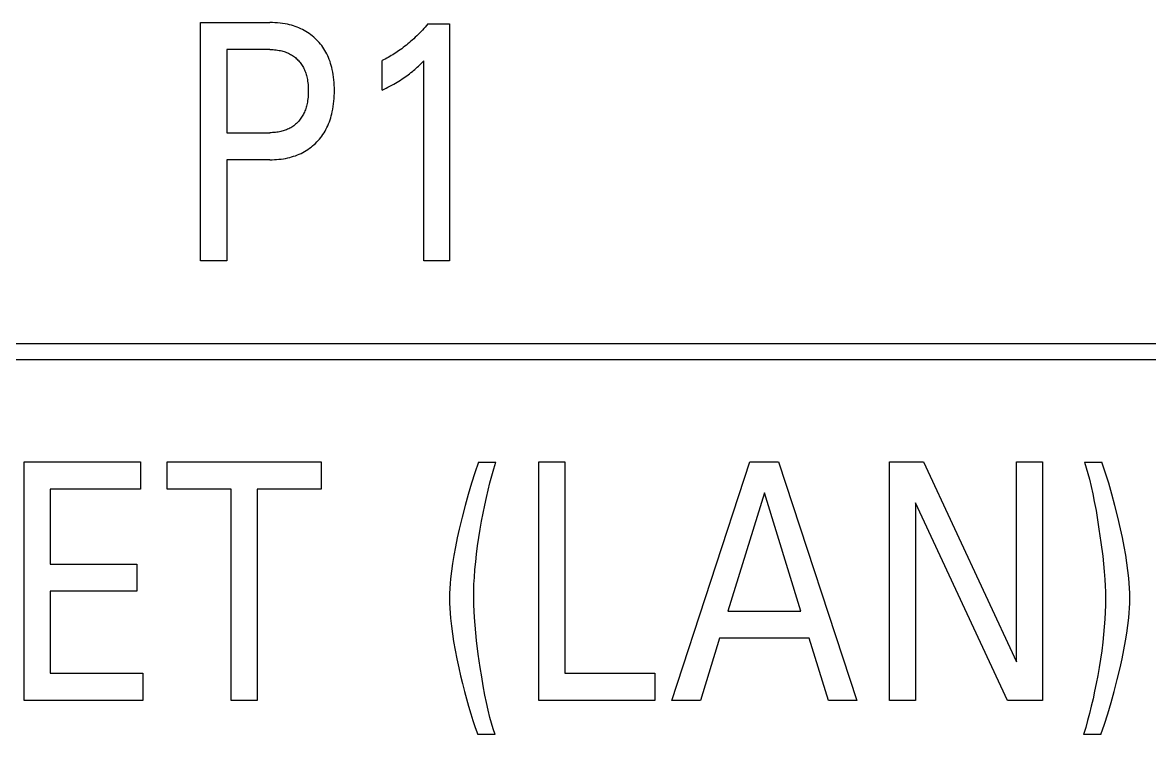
# Model space of a CAD drawing. Extents: x 867151 to 1787449, y -2071112 to -1028603.
# Drawn here: x 871117.75 to 871125.31, y -1032694.71 to -1032689.93 of the extents above; entities that cross this region are included whole.
import ezdxf

# ---------------------------------------------------------------- set-up
doc = ezdxf.new("R2010")
doc.units = 0
doc.header["$LTSCALE"] = 4
doc.header["$MEASUREMENT"] = 0
doc.layers.get('0').update_dxf_attribs({"linetype": 'CONTINUOUS'})
doc.layers.add('20000_FRONT_O', color=7, linetype='CONTINUOUS')

# ---------------------------------------------------------------- blocks, each defined once
blk = doc.blocks.new('CPU')
at = {"layer": '20000_FRONT_O', "color": 7, "linetype": 'Continuous'}
for p, q in [((82742.4536, 11009.0925), (82742.4536, 11010.6925)), ((82742.4536, 11010.6925), (82742.919, 11010.6925)), ((82743.9786, 11010.6834), (82744.1237, 11010.6834)), ((82744.1237, 11010.6834), (82744.1237, 11009.0925)), ((82742.6287, 11010.5111), (82742.6287, 11009.9532)), ((82742.919, 11010.5111), (82742.6287, 11010.5111)), ((82743.672, 11010.2378), (82743.672, 11010.4374)), ((82743.9523, 11009.0925), (82743.9523, 11010.4362)), ((82742.6287, 11009.9532), (82742.919, 11009.9532)), ((82742.6287, 11009.7717), (82742.6287, 11009.0925)), ((82742.919, 11009.7717), (82742.6287, 11009.7717)), ((82742.6287, 11009.0925), (82742.4536, 11009.0925)), ((82744.1237, 11009.0925), (82743.9523, 11009.0925)), ((82729.988, 11008.5375), (82753.448, 11008.5375)), ((82753.338, 11008.4275), (82730.098, 11008.4275)), ((82741.2689, 11006.1425), (82741.2689, 11007.7425)), ((82741.2689, 11007.7425), (82742.0491, 11007.7425)), ((82742.0491, 11007.7425), (82742.0491, 11007.5611)), ((82742.2296, 11007.5611), (82742.2296, 11007.7425)), ((82742.2296, 11007.7425), (82743.2628, 11007.7425)), ((82743.2628, 11007.7425), (82743.2628, 11007.5611)), ((82744.3197, 11007.7414), (82744.4358, 11007.7414)), ((82744.7252, 11006.1425), (82744.7252, 11007.7425)), ((82744.7252, 11007.7425), (82744.9003, 11007.7425)), ((82744.9003, 11007.7425), (82744.9003, 11006.3239)), ((82745.6169, 11006.1425), (82746.1422, 11007.7425)), ((82746.1422, 11007.7425), (82746.3345, 11007.7425)), ((82746.3345, 11007.7425), (82746.8597, 11006.1425)), ((82747.0802, 11006.1425), (82747.0802, 11007.7425)), ((82747.0802, 11007.7425), (82747.3078, 11007.7425)), ((82747.3078, 11007.7425), (82747.9329, 11006.4011)), ((82747.9329, 11006.4011), (82747.9329, 11007.7425)), ((82747.9329, 11007.7425), (82748.1071, 11007.7425)), ((82748.1071, 11007.7425), (82748.1071, 11006.1425)), ((82748.3883, 11007.7414), (82748.5044, 11007.7414)), ((82741.444, 11007.5611), (82741.444, 11007.0565)), ((82742.0491, 11007.5611), (82741.444, 11007.5611)), ((82742.6587, 11007.5611), (82742.2296, 11007.5611)), ((82742.6587, 11006.1425), (82742.6587, 11007.5611)), ((82742.8337, 11007.5611), (82742.8337, 11006.1425)), ((82743.2628, 11007.5611), (82742.8337, 11007.5611)), ((82746.2392, 11007.5361), (82745.9943, 11006.7412)), ((82746.4851, 11006.7412), (82746.2392, 11007.5361)), ((82747.2543, 11007.4692), (82747.2543, 11006.1425)), ((82747.8721, 11006.1425), (82747.2543, 11007.4692)), ((82741.444, 11007.0565), (82742.0255, 11007.0565)), ((82742.0255, 11007.0565), (82742.0255, 11006.875)), ((82741.444, 11006.875), (82741.444, 11006.3239)), ((82742.0255, 11006.875), (82741.444, 11006.875)), ((82745.9943, 11006.7412), (82746.4851, 11006.7412)), ((82745.938, 11006.5598), (82745.811, 11006.1425)), ((82746.5404, 11006.5598), (82745.938, 11006.5598)), ((82746.6692, 11006.1425), (82746.5404, 11006.5598)), ((82741.444, 11006.3239), (82742.0654, 11006.3239)), ((82742.0654, 11006.3239), (82742.0654, 11006.1425)), ((82744.9003, 11006.3239), (82745.5044, 11006.3239)), ((82745.5044, 11006.3239), (82745.5044, 11006.1425)), ((82742.0654, 11006.1425), (82741.2689, 11006.1425)), ((82742.8337, 11006.1425), (82742.6587, 11006.1425)), ((82745.5044, 11006.1425), (82744.7252, 11006.1425)), ((82745.811, 11006.1425), (82745.6169, 11006.1425)), ((82746.8597, 11006.1425), (82746.6692, 11006.1425)), ((82747.2543, 11006.1425), (82747.0802, 11006.1425)), ((82748.1071, 11006.1425), (82747.8721, 11006.1425)), ((82744.4303, 11005.9135), (82744.3142, 11005.9135)), ((82748.4989, 11005.9135), (82748.3828, 11005.9135))]:
    blk.add_line(p, q, dxfattribs=at)
for points in [[(82742.919, 11009.7717), (82742.934, 11009.7719), (82742.9491, 11009.7724), (82742.9641, 11009.7733), (82742.979, 11009.7746), (82742.994, 11009.7763), (82743.0089, 11009.7784), (82743.0237, 11009.781), (82743.0385, 11009.784), (82743.0517, 11009.7871), (82743.0648, 11009.7906), (82743.0778, 11009.7946), (82743.0907, 11009.7989), (82743.1034, 11009.8037), (82743.1159, 11009.8089), (82743.1282, 11009.8145), (82743.1404, 11009.8206), (82743.1518, 11009.8269), (82743.163, 11009.8336), (82743.174, 11009.8407), (82743.1847, 11009.8482), (82743.1951, 11009.856), (82743.2053, 11009.8643), (82743.2152, 11009.8728), (82743.2247, 11009.8817), (82743.234, 11009.891), (82743.2429, 11009.9005), (82743.2514, 11009.9104), (82743.2597, 11009.9205), (82743.2675, 11009.9309), (82743.275, 11009.9416), (82743.2822, 11009.9526), (82743.2889, 11009.9637), (82743.2953, 11009.9751), (82743.3017, 11009.9876), (82743.3076, 11010.0002), (82743.3131, 11010.0131), (82743.3182, 11010.0262), (82743.3228, 11010.0394), (82743.3271, 11010.0527), (82743.331, 11010.0662), (82743.3345, 11010.0798), (82743.3376, 11010.0934), (82743.3412, 11010.1111), (82743.3441, 11010.1289), (82743.3466, 11010.1467), (82743.3485, 11010.1646), (82743.35, 11010.1826), (82743.351, 11010.2006), (82743.3516, 11010.2186), (82743.3517, 11010.2367), (82743.3515, 11010.2544), (82743.3509, 11010.2722), (82743.3499, 11010.2899), (82743.3484, 11010.3076), (82743.3465, 11010.3253), (82743.344, 11010.3429), (82743.341, 11010.3604), (82743.3374, 11010.3778), (82743.3342, 11010.3912), (82743.3307, 11010.4046), (82743.3267, 11010.4179), (82743.3224, 11010.431), (82743.3177, 11010.444), (82743.3125, 11010.4569), (82743.307, 11010.4695), (82743.3009, 11010.482), (82743.2945, 11010.4942), (82743.288, 11010.5054), (82743.2811, 11010.5164), (82743.2739, 11010.5272), (82743.2663, 11010.5377), (82743.2583, 11010.5479), (82743.2499, 11010.5579), (82743.2413, 11010.5676), (82743.2323, 11010.5769), (82743.2229, 11010.5859), (82743.2133, 11010.5946), (82743.2034, 11010.6029), (82743.1932, 11010.6109), (82743.1827, 11010.6185), (82743.1719, 11010.6257), (82743.161, 11010.6326), (82743.1498, 11010.6391), (82743.1383, 11010.6451), (82743.1263, 11010.651), (82743.114, 11010.6565), (82743.1015, 11010.6615), (82743.0889, 11010.6662), (82743.0761, 11010.6704), (82743.0632, 11010.6742), (82743.0502, 11010.6776), (82743.037, 11010.6807), (82743.0204, 11010.684), (82743.0036, 11010.6867), (82742.9868, 11010.6889), (82742.9699, 11010.6905), (82742.9529, 11010.6916), (82742.936, 11010.6923), (82742.919, 11010.6925)], [(82743.9786, 11010.6834), (82743.9698, 11010.673), (82743.9609, 11010.6626), (82743.9519, 11010.6523), (82743.9427, 11010.6422), (82743.9334, 11010.6322), (82743.924, 11010.6223), (82743.9144, 11010.6125), (82743.9047, 11010.6029), (82743.8948, 11010.5934), (82743.8848, 11010.584), (82743.8751, 11010.5752), (82743.8653, 11010.5665), (82743.8554, 11010.5579), (82743.8454, 11010.5495), (82743.8352, 11010.5412), (82743.8249, 11010.5331), (82743.8145, 11010.5251), (82743.804, 11010.5172), (82743.7934, 11010.5095), (82743.7826, 11010.502), (82743.773, 11010.4954), (82743.7633, 11010.489), (82743.7534, 11010.4827), (82743.7435, 11010.4766), (82743.7335, 11010.4705), (82743.7235, 11010.4646), (82743.7133, 11010.4589), (82743.7031, 11010.4533), (82743.6928, 11010.4478), (82743.6824, 11010.4425), (82743.672, 11010.4374)], [(82742.919, 11010.5111), (82742.9293, 11010.511), (82742.9396, 11010.5106), (82742.9498, 11010.5099), (82742.96, 11010.5089), (82742.9702, 11010.5076), (82742.9804, 11010.5059), (82742.9905, 11010.5039), (82742.9984, 11010.5021), (82743.0062, 11010.5), (82743.0139, 11010.4977), (82743.0216, 11010.4951), (82743.0292, 11010.4923), (82743.0367, 11010.4893), (82743.044, 11010.4859), (82743.0513, 11010.4824), (82743.0581, 11010.4787), (82743.0647, 11010.4748), (82743.0712, 11010.4706), (82743.0776, 11010.4662), (82743.0838, 11010.4616), (82743.0898, 11010.4568), (82743.0957, 11010.4517), (82743.1014, 11010.4464), (82743.1069, 11010.4409), (82743.1122, 11010.4352), (82743.1172, 11010.4294), (82743.1221, 11010.4233), (82743.1268, 11010.4171), (82743.1312, 11010.4107), (82743.1354, 11010.4041), (82743.1394, 11010.3974), (82743.1432, 11010.3906), (82743.147, 11010.3832), (82743.1505, 11010.3756), (82743.1537, 11010.3679), (82743.1568, 11010.3601), (82743.1595, 11010.3522), (82743.1621, 11010.3442), (82743.1644, 11010.3362), (82743.1664, 11010.3281), (82743.1683, 11010.3199), (82743.1704, 11010.3094), (82743.1721, 11010.2988), (82743.1736, 11010.2881), (82743.1747, 11010.2774), (82743.1756, 11010.2667), (82743.1762, 11010.2559), (82743.1765, 11010.2452), (82743.1767, 11010.2344), (82743.1765, 11010.2235), (82743.1762, 11010.2127), (82743.1756, 11010.2018), (82743.1748, 11010.191), (82743.1736, 11010.1802), (82743.1722, 11010.1695), (82743.1705, 11010.1588), (82743.1684, 11010.1481), (82743.1665, 11010.1399), (82743.1645, 11010.1317), (82743.1622, 11010.1236), (82743.1597, 11010.1155), (82743.157, 11010.1075), (82743.154, 11010.0997), (82743.1508, 11010.0919), (82743.1473, 11010.0842), (82743.1436, 11010.0767), (82743.1399, 11010.0698), (82743.1359, 11010.063), (82743.1318, 11010.0564), (82743.1274, 11010.0499), (82743.1228, 11010.0436), (82743.118, 11010.0375), (82743.1129, 11010.0315), (82743.1077, 11010.0257), (82743.1023, 11010.0201), (82743.0966, 11010.0147), (82743.0908, 11010.0094), (82743.0847, 11010.0044), (82743.0785, 11009.9997), (82743.0721, 11009.9951), (82743.0656, 11009.9908), (82743.0589, 11009.9867), (82743.0521, 11009.9829), (82743.0448, 11009.9792), (82743.0374, 11009.9758), (82743.0299, 11009.9726), (82743.0223, 11009.9697), (82743.0146, 11009.9671), (82743.0068, 11009.9647), (82742.9989, 11009.9625), (82742.991, 11009.9606), (82742.9821, 11009.9588), (82742.9732, 11009.9572), (82742.9642, 11009.9559), (82742.9552, 11009.9549), (82742.9462, 11009.9541), (82742.9371, 11009.9536), (82742.9281, 11009.9533), (82742.919, 11009.9532)], [(82743.672, 11010.2378), (82743.6852, 11010.2444), (82743.6984, 11010.251), (82743.7116, 11010.2578), (82743.7247, 11010.2647), (82743.7377, 11010.2718), (82743.7506, 11010.279), (82743.7621, 11010.2856), (82743.7735, 11010.2924), (82743.7849, 11010.2993), (82743.7961, 11010.3063), (82743.8073, 11010.3136), (82743.8183, 11010.321), (82743.8281, 11010.3277), (82743.8377, 11010.3346), (82743.8472, 11010.3417), (82743.8567, 11010.3488), (82743.866, 11010.3562), (82743.8752, 11010.3637), (82743.8832, 11010.3704), (82743.8912, 11010.3773), (82743.8991, 11010.3843), (82743.9077, 11010.3923), (82743.9163, 11010.4003), (82743.9248, 11010.4085), (82743.9386, 11010.4223), (82743.9523, 11010.4362)], [(82744.3197, 11007.7414), (82744.2952, 11007.6708), (82744.2722, 11007.5998), (82744.2498, 11007.5251), (82744.229, 11007.4501), (82744.2087, 11007.3714), (82744.1899, 11007.2923), (82744.1769, 11007.233), (82744.1647, 11007.1734), (82744.1537, 11007.1137), (82744.1452, 11007.0622), (82744.1379, 11007.0105), (82744.1319, 11006.9587), (82744.1289, 11006.9259), (82744.1266, 11006.8931), (82744.1252, 11006.8603), (82744.1246, 11006.8274), (82744.1251, 11006.7939), (82744.1264, 11006.7604), (82744.1286, 11006.7269), (82744.1315, 11006.6935), (82744.1371, 11006.6415), (82744.144, 11006.5898), (82744.152, 11006.5381), (82744.1624, 11006.479), (82744.1739, 11006.4201), (82744.1863, 11006.3614), (82744.1984, 11006.3081), (82744.2112, 11006.2551), (82744.2247, 11006.2022), (82744.2382, 11006.1523), (82744.2524, 11006.1025), (82744.2674, 11006.0529), (82744.2822, 11006.0062), (82744.2978, 11005.9597), (82744.3142, 11005.9135)], [(82744.4303, 11005.9135), (82744.4178, 11005.9513), (82744.4064, 11005.9894), (82744.396, 11006.0279), (82744.3839, 11006.0775), (82744.373, 11006.1274), (82744.363, 11006.1775), (82744.3517, 11006.2391), (82744.3412, 11006.3007), (82744.3315, 11006.3625), (82744.3183, 11006.453), (82744.3068, 11006.5437), (82744.301, 11006.5953), (82744.296, 11006.6469), (82744.292, 11006.6987), (82744.2894, 11006.7415), (82744.2877, 11006.7845), (82744.287, 11006.8274), (82744.2875, 11006.8744), (82744.2892, 11006.9213), (82744.2919, 11006.9682), (82744.2958, 11007.0198), (82744.3006, 11007.0713), (82744.3064, 11007.1227), (82744.3135, 11007.179), (82744.3216, 11007.2352), (82744.3306, 11007.2912), (82744.34, 11007.3453), (82744.3502, 11007.3993), (82744.3612, 11007.4531), (82744.3722, 11007.5033), (82744.3838, 11007.5533), (82744.3963, 11007.6032), (82744.4086, 11007.6495), (82744.4218, 11007.6955), (82744.4358, 11007.7414)], [(82748.3883, 11007.7414), (82748.4006, 11007.7039), (82748.4119, 11007.6661), (82748.4221, 11007.628), (82748.4341, 11007.5783), (82748.4449, 11007.5284), (82748.4548, 11007.4783), (82748.4661, 11007.4164), (82748.4765, 11007.3545), (82748.4862, 11007.2923), (82748.4994, 11007.2011), (82748.5109, 11007.1096), (82748.5167, 11007.0581), (82748.5217, 11007.0064), (82748.5258, 11006.9547), (82748.5283, 11006.9123), (82748.53, 11006.8699), (82748.5307, 11006.8274), (82748.5302, 11006.7805), (82748.5285, 11006.7336), (82748.5259, 11006.6867), (82748.5219, 11006.6351), (82748.5171, 11006.5835), (82748.5113, 11006.5321), (82748.5042, 11006.4758), (82748.4961, 11006.4197), (82748.4872, 11006.3636), (82748.4778, 11006.31), (82748.4678, 11006.2566), (82748.457, 11006.2032), (82748.4462, 11006.1531), (82748.4346, 11006.103), (82748.4222, 11006.0532), (82748.4099, 11006.0064), (82748.3968, 11005.9598), (82748.3828, 11005.9135)], [(82748.4989, 11005.9135), (82748.523, 11005.9829), (82748.5455, 11006.0529), (82748.5677, 11006.1274), (82748.5885, 11006.2022), (82748.6089, 11006.2816), (82748.6278, 11006.3614), (82748.6409, 11006.4211), (82748.653, 11006.481), (82748.6641, 11006.5412), (82748.6725, 11006.5928), (82748.6798, 11006.6446), (82748.6858, 11006.6965), (82748.6888, 11006.7292), (82748.6911, 11006.7619), (82748.6925, 11006.7946), (82748.6931, 11006.8274), (82748.6927, 11006.8611), (82748.6913, 11006.8947), (82748.6891, 11006.9283), (82748.6862, 11006.9619), (82748.6806, 11007.0138), (82748.6737, 11007.0656), (82748.6657, 11007.1172), (82748.6553, 11007.1762), (82748.6438, 11007.2349), (82748.6314, 11007.2935), (82748.6132, 11007.3725), (82748.5935, 11007.4511), (82748.5731, 11007.526), (82748.5512, 11007.6004), (82748.5363, 11007.6476), (82748.5207, 11007.6946), (82748.5044, 11007.7414)]]:
    blk.add_lwpolyline(points, dxfattribs=at)

msp = doc.modelspace()

# ---------------------------------------------------------------- block references
msp.add_blockref('CPU', (788376.4881, -1043700.6242))

doc.saveas('drawing.dxf')
